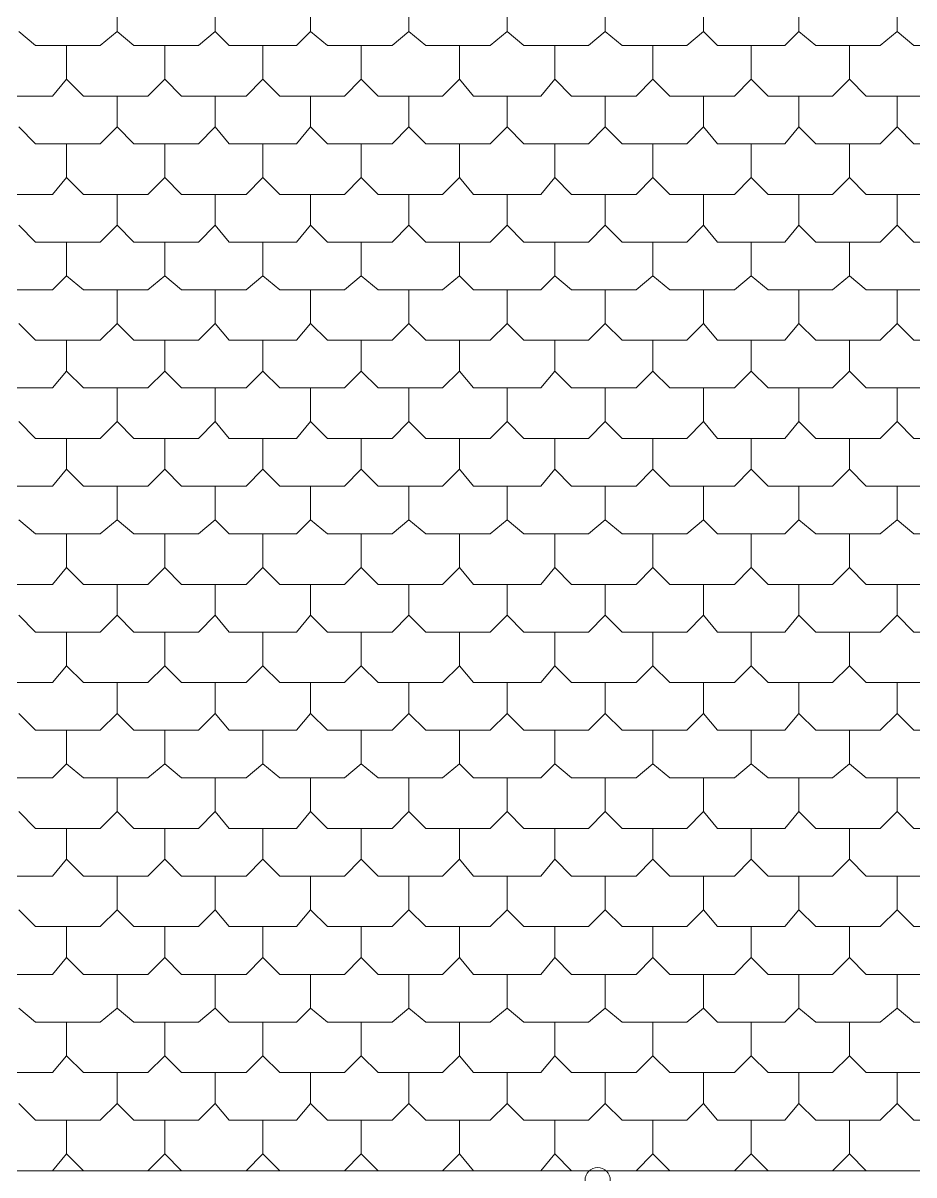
# Model space of a CAD drawing. Header units: millimetres. Extents: x -59 to 47, y 152 to 919.
# Drawn here: x -17.77 to -13.7, y 598.71 to 603.97 of the extents above; entities that cross this region are included whole.
import ezdxf

# ---------------------------------------------------------------- set-up
doc = ezdxf.new("R2010")
doc.units = ezdxf.units.MM
doc.layers.add('PDF_014408$BL-ROOF', color=7, linetype='Continuous')
doc.layers.add('PDF_014408$PL-SERVICES-STORMWATER', color=7, linetype='Continuous')

msp = doc.modelspace()

# ---------------------------------------------------------------- linework, layer by layer
at = {"layer": 'PDF_014408$BL-ROOF', "lineweight": 9}
msp.add_lwpolyline([(-5.2911, 598.7245), (-5.2911, 607.2), (-9.4968, 607.2), (-9.4968, 607.1743), (-32.5383, 607.1743), (-32.5383, 608.1873), (-40.2316, 608.1873), (-49.6944, 598.7245)], close=True, dxfattribs=at)
for points in [[(-17.7927, 603.9303), (-17.7158, 603.8662), (-17.4209, 603.8662), (-17.3439, 603.9303), (-17.3439, 604.0842)], [(-17.3439, 603.9303), (-17.267, 603.8662), (-16.9721, 603.8662), (-16.8952, 603.9303), (-16.8952, 604.0842)], [(-16.8952, 603.9303), (-16.8311, 603.8662), (-16.5233, 603.8662), (-16.4592, 603.9303), (-16.4592, 604.0842)], [(-16.4592, 603.9303), (-16.3823, 603.8662), (-16.0874, 603.8662), (-16.0104, 603.9303), (-16.0104, 604.0842)], [(-16.0104, 603.9303), (-15.9335, 603.8662), (-15.6386, 603.8662), (-15.5617, 603.9303), (-15.5617, 604.0842)], [(-15.5617, 603.9303), (-15.4847, 603.8662), (-15.1898, 603.8662), (-15.1129, 603.9303), (-15.1129, 604.0842)], [(-15.1129, 603.9303), (-15.0359, 603.8662), (-14.741, 603.8662), (-14.6641, 603.9303), (-14.6641, 604.0842)], [(-14.6641, 603.9303), (-14.6, 603.8662), (-14.2923, 603.8662), (-14.2281, 603.9303), (-14.2281, 604.0842)], [(-14.2281, 603.9303), (-14.1512, 603.8662), (-13.8563, 603.8662), (-13.7794, 603.9303), (-13.7794, 604.0842)], [(-13.7794, 603.9303), (-13.7024, 603.8662), (-13.4075, 603.8662), (-13.3306, 603.9303), (-13.3306, 604.0842)], [(-18.0107, 603.7123), (-17.9466, 603.6354), (-17.6389, 603.6354), (-17.5747, 603.7123), (-17.5747, 603.8662)], [(-17.5747, 603.7123), (-17.4978, 603.6354), (-17.2029, 603.6354), (-17.126, 603.7123), (-17.126, 603.8662)], [(-17.126, 603.7123), (-17.049, 603.6354), (-16.7541, 603.6354), (-16.6772, 603.7123), (-16.6772, 603.8662)], [(-16.6772, 603.7123), (-16.6003, 603.6354), (-16.3053, 603.6354), (-16.2284, 603.7123), (-16.2284, 603.8662)], [(-16.2284, 603.7123), (-16.1515, 603.6354), (-15.8566, 603.6354), (-15.7796, 603.7123), (-15.7796, 603.8662)], [(-15.7796, 603.7123), (-15.7155, 603.6354), (-15.4078, 603.6354), (-15.3437, 603.7123), (-15.3437, 603.8662)], [(-15.3437, 603.7123), (-15.2667, 603.6354), (-14.9718, 603.6354), (-14.8949, 603.7123), (-14.8949, 603.8662)], [(-14.8949, 603.7123), (-14.818, 603.6354), (-14.5231, 603.6354), (-14.4461, 603.7123), (-14.4461, 603.8662)], [(-14.4461, 603.7123), (-14.3692, 603.6354), (-14.0743, 603.6354), (-13.9973, 603.7123), (-13.9973, 603.8662)], [(-13.9973, 603.7123), (-13.9204, 603.6354), (-13.6255, 603.6354), (-13.5486, 603.7123), (-13.5486, 603.8662)], [(-17.7927, 603.4944), (-17.7158, 603.4174), (-17.4209, 603.4174), (-17.3439, 603.4944), (-17.3439, 603.6354)], [(-17.3439, 603.4944), (-17.267, 603.4174), (-16.9721, 603.4174), (-16.8952, 603.4944), (-16.8952, 603.6354)], [(-16.8952, 603.4944), (-16.8311, 603.4174), (-16.5233, 603.4174), (-16.4592, 603.4944), (-16.4592, 603.6354)], [(-16.4592, 603.4944), (-16.3823, 603.4174), (-16.0874, 603.4174), (-16.0104, 603.4944), (-16.0104, 603.6354)], [(-16.0104, 603.4944), (-15.9335, 603.4174), (-15.6386, 603.4174), (-15.5617, 603.4944), (-15.5617, 603.6354)], [(-15.5617, 603.4944), (-15.4847, 603.4174), (-15.1898, 603.4174), (-15.1129, 603.4944), (-15.1129, 603.6354)], [(-15.1129, 603.4944), (-15.0359, 603.4174), (-14.741, 603.4174), (-14.6641, 603.4944), (-14.6641, 603.6354)], [(-14.6641, 603.4944), (-14.6, 603.4174), (-14.2923, 603.4174), (-14.2281, 603.4944), (-14.2281, 603.6354)], [(-14.2281, 603.4944), (-14.1512, 603.4174), (-13.8563, 603.4174), (-13.7794, 603.4944), (-13.7794, 603.6354)], [(-13.7794, 603.4944), (-13.7024, 603.4174), (-13.4075, 603.4174), (-13.3306, 603.4944), (-13.3306, 603.6354)], [(-18.0107, 603.2636), (-17.9466, 603.1866), (-17.6389, 603.1866), (-17.5747, 603.2636), (-17.5747, 603.4174)], [(-17.5747, 603.2636), (-17.4978, 603.1866), (-17.2029, 603.1866), (-17.126, 603.2636), (-17.126, 603.4174)], [(-17.126, 603.2636), (-17.049, 603.1866), (-16.7541, 603.1866), (-16.6772, 603.2636), (-16.6772, 603.4174)], [(-16.6772, 603.2636), (-16.6003, 603.1866), (-16.3053, 603.1866), (-16.2284, 603.2636), (-16.2284, 603.4174)], [(-16.2284, 603.2636), (-16.1515, 603.1866), (-15.8566, 603.1866), (-15.7796, 603.2636), (-15.7796, 603.4174)], [(-15.7796, 603.2636), (-15.7155, 603.1866), (-15.4078, 603.1866), (-15.3437, 603.2636), (-15.3437, 603.4174)], [(-15.3437, 603.2636), (-15.2667, 603.1866), (-14.9718, 603.1866), (-14.8949, 603.2636), (-14.8949, 603.4174)], [(-14.8949, 603.2636), (-14.818, 603.1866), (-14.5231, 603.1866), (-14.4461, 603.2636), (-14.4461, 603.4174)], [(-14.4461, 603.2636), (-14.3692, 603.1866), (-14.0743, 603.1866), (-13.9973, 603.2636), (-13.9973, 603.4174)], [(-13.9973, 603.2636), (-13.9204, 603.1866), (-13.6255, 603.1866), (-13.5486, 603.2636), (-13.5486, 603.4174)], [(-17.7927, 603.0456), (-17.7158, 602.9686), (-17.4209, 602.9686), (-17.3439, 603.0456), (-17.3439, 603.1866)], [(-17.3439, 603.0456), (-17.267, 602.9686), (-16.9721, 602.9686), (-16.8952, 603.0456), (-16.8952, 603.1866)], [(-16.8952, 603.0456), (-16.8311, 602.9686), (-16.5233, 602.9686), (-16.4592, 603.0456), (-16.4592, 603.1866)], [(-16.4592, 603.0456), (-16.3823, 602.9686), (-16.0874, 602.9686), (-16.0104, 603.0456), (-16.0104, 603.1866)], [(-16.0104, 603.0456), (-15.9335, 602.9686), (-15.6386, 602.9686), (-15.5617, 603.0456), (-15.5617, 603.1866)], [(-15.5617, 603.0456), (-15.4847, 602.9686), (-15.1898, 602.9686), (-15.1129, 603.0456), (-15.1129, 603.1866)], [(-15.1129, 603.0456), (-15.0359, 602.9686), (-14.741, 602.9686), (-14.6641, 603.0456), (-14.6641, 603.1866)], [(-14.6641, 603.0456), (-14.6, 602.9686), (-14.2923, 602.9686), (-14.2281, 603.0456), (-14.2281, 603.1866)], [(-14.2281, 603.0456), (-14.1512, 602.9686), (-13.8563, 602.9686), (-13.7794, 603.0456), (-13.7794, 603.1866)], [(-13.7794, 603.0456), (-13.7024, 602.9686), (-13.4075, 602.9686), (-13.3306, 603.0456), (-13.3306, 603.1866)], [(-18.0107, 602.8148), (-17.9466, 602.7507), (-17.6389, 602.7507), (-17.5747, 602.8148), (-17.5747, 602.9686)], [(-17.5747, 602.8148), (-17.4978, 602.7507), (-17.2029, 602.7507), (-17.126, 602.8148), (-17.126, 602.9686)], [(-17.126, 602.8148), (-17.049, 602.7507), (-16.7541, 602.7507), (-16.6772, 602.8148), (-16.6772, 602.9686)], [(-16.6772, 602.8148), (-16.6003, 602.7507), (-16.3053, 602.7507), (-16.2284, 602.8148), (-16.2284, 602.9686)], [(-16.2284, 602.8148), (-16.1515, 602.7507), (-15.8566, 602.7507), (-15.7796, 602.8148), (-15.7796, 602.9686)], [(-15.7796, 602.8148), (-15.7155, 602.7507), (-15.4078, 602.7507), (-15.3437, 602.8148), (-15.3437, 602.9686)], [(-15.3437, 602.8148), (-15.2667, 602.7507), (-14.9718, 602.7507), (-14.8949, 602.8148), (-14.8949, 602.9686)], [(-14.8949, 602.8148), (-14.818, 602.7507), (-14.5231, 602.7507), (-14.4461, 602.8148), (-14.4461, 602.9686)], [(-14.4461, 602.8148), (-14.3692, 602.7507), (-14.0743, 602.7507), (-13.9973, 602.8148), (-13.9973, 602.9686)], [(-13.9973, 602.8148), (-13.9204, 602.7507), (-13.6255, 602.7507), (-13.5486, 602.8148), (-13.5486, 602.9686)], [(-17.7927, 602.5968), (-17.7158, 602.5199), (-17.4209, 602.5199), (-17.3439, 602.5968), (-17.3439, 602.7507)], [(-17.3439, 602.5968), (-17.267, 602.5199), (-16.9721, 602.5199), (-16.8952, 602.5968), (-16.8952, 602.7507)], [(-16.8952, 602.5968), (-16.8311, 602.5199), (-16.5233, 602.5199), (-16.4592, 602.5968), (-16.4592, 602.7507)], [(-16.4592, 602.5968), (-16.3823, 602.5199), (-16.0874, 602.5199), (-16.0104, 602.5968), (-16.0104, 602.7507)], [(-16.0104, 602.5968), (-15.9335, 602.5199), (-15.6386, 602.5199), (-15.5617, 602.5968), (-15.5617, 602.7507)], [(-15.5617, 602.5968), (-15.4847, 602.5199), (-15.1898, 602.5199), (-15.1129, 602.5968), (-15.1129, 602.7507)], [(-15.1129, 602.5968), (-15.0359, 602.5199), (-14.741, 602.5199), (-14.6641, 602.5968), (-14.6641, 602.7507)], [(-14.6641, 602.5968), (-14.6, 602.5199), (-14.2923, 602.5199), (-14.2281, 602.5968), (-14.2281, 602.7507)], [(-14.2281, 602.5968), (-14.1512, 602.5199), (-13.8563, 602.5199), (-13.7794, 602.5968), (-13.7794, 602.7507)], [(-13.7794, 602.5968), (-13.7024, 602.5199), (-13.4075, 602.5199), (-13.3306, 602.5968), (-13.3306, 602.7507)], [(-18.0107, 602.3788), (-17.9466, 602.3019), (-17.6389, 602.3019), (-17.5747, 602.3788), (-17.5747, 602.5199)], [(-17.5747, 602.3788), (-17.4978, 602.3019), (-17.2029, 602.3019), (-17.126, 602.3788), (-17.126, 602.5199)], [(-17.126, 602.3788), (-17.049, 602.3019), (-16.7541, 602.3019), (-16.6772, 602.3788), (-16.6772, 602.5199)], [(-16.6772, 602.3788), (-16.6003, 602.3019), (-16.3053, 602.3019), (-16.2284, 602.3788), (-16.2284, 602.5199)], [(-16.2284, 602.3788), (-16.1515, 602.3019), (-15.8566, 602.3019), (-15.7796, 602.3788), (-15.7796, 602.5199)], [(-15.7796, 602.3788), (-15.7155, 602.3019), (-15.4078, 602.3019), (-15.3437, 602.3788), (-15.3437, 602.5199)], [(-15.3437, 602.3788), (-15.2667, 602.3019), (-14.9718, 602.3019), (-14.8949, 602.3788), (-14.8949, 602.5199)], [(-14.8949, 602.3788), (-14.818, 602.3019), (-14.5231, 602.3019), (-14.4461, 602.3788), (-14.4461, 602.5199)], [(-14.4461, 602.3788), (-14.3692, 602.3019), (-14.0743, 602.3019), (-13.9973, 602.3788), (-13.9973, 602.5199)], [(-13.9973, 602.3788), (-13.9204, 602.3019), (-13.6255, 602.3019), (-13.5486, 602.3788), (-13.5486, 602.5199)], [(-17.7927, 602.148), (-17.7158, 602.0711), (-17.4209, 602.0711), (-17.3439, 602.148), (-17.3439, 602.3019)], [(-17.3439, 602.148), (-17.267, 602.0711), (-16.9721, 602.0711), (-16.8952, 602.148), (-16.8952, 602.3019)], [(-16.8952, 602.148), (-16.8311, 602.0711), (-16.5233, 602.0711), (-16.4592, 602.148), (-16.4592, 602.3019)], [(-16.4592, 602.148), (-16.3823, 602.0711), (-16.0874, 602.0711), (-16.0104, 602.148), (-16.0104, 602.3019)], [(-16.0104, 602.148), (-15.9335, 602.0711), (-15.6386, 602.0711), (-15.5617, 602.148), (-15.5617, 602.3019)], [(-15.5617, 602.148), (-15.4847, 602.0711), (-15.1898, 602.0711), (-15.1129, 602.148), (-15.1129, 602.3019)], [(-15.1129, 602.148), (-15.0359, 602.0711), (-14.741, 602.0711), (-14.6641, 602.148), (-14.6641, 602.3019)], [(-14.6641, 602.148), (-14.6, 602.0711), (-14.2923, 602.0711), (-14.2281, 602.148), (-14.2281, 602.3019)], [(-14.2281, 602.148), (-14.1512, 602.0711), (-13.8563, 602.0711), (-13.7794, 602.148), (-13.7794, 602.3019)], [(-13.7794, 602.148), (-13.7024, 602.0711), (-13.4075, 602.0711), (-13.3306, 602.148), (-13.3306, 602.3019)], [(-18.0107, 601.93), (-17.9466, 601.8531), (-17.6389, 601.8531), (-17.5747, 601.93), (-17.5747, 602.0711)], [(-17.5747, 601.93), (-17.4978, 601.8531), (-17.2029, 601.8531), (-17.126, 601.93), (-17.126, 602.0711)], [(-17.126, 601.93), (-17.049, 601.8531), (-16.7541, 601.8531), (-16.6772, 601.93), (-16.6772, 602.0711)], [(-16.6772, 601.93), (-16.6003, 601.8531), (-16.3053, 601.8531), (-16.2284, 601.93), (-16.2284, 602.0711)], [(-16.2284, 601.93), (-16.1515, 601.8531), (-15.8566, 601.8531), (-15.7796, 601.93), (-15.7796, 602.0711)], [(-15.7796, 601.93), (-15.7155, 601.8531), (-15.4078, 601.8531), (-15.3437, 601.93), (-15.3437, 602.0711)], [(-15.3437, 601.93), (-15.2667, 601.8531), (-14.9718, 601.8531), (-14.8949, 601.93), (-14.8949, 602.0711)], [(-14.8949, 601.93), (-14.818, 601.8531), (-14.5231, 601.8531), (-14.4461, 601.93), (-14.4461, 602.0711)], [(-14.4461, 601.93), (-14.3692, 601.8531), (-14.0743, 601.8531), (-13.9973, 601.93), (-13.9973, 602.0711)], [(-13.9973, 601.93), (-13.9204, 601.8531), (-13.6255, 601.8531), (-13.5486, 601.93), (-13.5486, 602.0711)], [(-17.7927, 601.6992), (-17.7158, 601.6351), (-17.4209, 601.6351), (-17.3439, 601.6992), (-17.3439, 601.8531)], [(-17.3439, 601.6992), (-17.267, 601.6351), (-16.9721, 601.6351), (-16.8952, 601.6992), (-16.8952, 601.8531)], [(-16.8952, 601.6992), (-16.8311, 601.6351), (-16.5233, 601.6351), (-16.4592, 601.6992), (-16.4592, 601.8531)], [(-16.4592, 601.6992), (-16.3823, 601.6351), (-16.0874, 601.6351), (-16.0104, 601.6992), (-16.0104, 601.8531)], [(-16.0104, 601.6992), (-15.9335, 601.6351), (-15.6386, 601.6351), (-15.5617, 601.6992), (-15.5617, 601.8531)], [(-15.5617, 601.6992), (-15.4847, 601.6351), (-15.1898, 601.6351), (-15.1129, 601.6992), (-15.1129, 601.8531)], [(-15.1129, 601.6992), (-15.0359, 601.6351), (-14.741, 601.6351), (-14.6641, 601.6992), (-14.6641, 601.8531)], [(-14.6641, 601.6992), (-14.6, 601.6351), (-14.2923, 601.6351), (-14.2281, 601.6992), (-14.2281, 601.8531)], [(-14.2281, 601.6992), (-14.1512, 601.6351), (-13.8563, 601.6351), (-13.7794, 601.6992), (-13.7794, 601.8531)], [(-13.7794, 601.6992), (-13.7024, 601.6351), (-13.4075, 601.6351), (-13.3306, 601.6992), (-13.3306, 601.8531)], [(-18.0107, 601.4813), (-17.9466, 601.4043), (-17.6389, 601.4043), (-17.5747, 601.4813), (-17.5747, 601.6351)], [(-17.5747, 601.4813), (-17.4978, 601.4043), (-17.2029, 601.4043), (-17.126, 601.4813), (-17.126, 601.6351)], [(-17.126, 601.4813), (-17.049, 601.4043), (-16.7541, 601.4043), (-16.6772, 601.4813), (-16.6772, 601.6351)], [(-16.6772, 601.4813), (-16.6003, 601.4043), (-16.3053, 601.4043), (-16.2284, 601.4813), (-16.2284, 601.6351)], [(-16.2284, 601.4813), (-16.1515, 601.4043), (-15.8566, 601.4043), (-15.7796, 601.4813), (-15.7796, 601.6351)], [(-15.7796, 601.4813), (-15.7155, 601.4043), (-15.4078, 601.4043), (-15.3437, 601.4813), (-15.3437, 601.6351)], [(-15.3437, 601.4813), (-15.2667, 601.4043), (-14.9718, 601.4043), (-14.8949, 601.4813), (-14.8949, 601.6351)], [(-14.8949, 601.4813), (-14.818, 601.4043), (-14.5231, 601.4043), (-14.4461, 601.4813), (-14.4461, 601.6351)], [(-14.4461, 601.4813), (-14.3692, 601.4043), (-14.0743, 601.4043), (-13.9973, 601.4813), (-13.9973, 601.6351)], [(-13.9973, 601.4813), (-13.9204, 601.4043), (-13.6255, 601.4043), (-13.5486, 601.4813), (-13.5486, 601.6351)], [(-17.7927, 601.2633), (-17.7158, 601.1864), (-17.4209, 601.1864), (-17.3439, 601.2633), (-17.3439, 601.4043)], [(-17.3439, 601.2633), (-17.267, 601.1864), (-16.9721, 601.1864), (-16.8952, 601.2633), (-16.8952, 601.4043)], [(-16.8952, 601.2633), (-16.8311, 601.1864), (-16.5233, 601.1864), (-16.4592, 601.2633), (-16.4592, 601.4043)], [(-16.4592, 601.2633), (-16.3823, 601.1864), (-16.0874, 601.1864), (-16.0104, 601.2633), (-16.0104, 601.4043)], [(-16.0104, 601.2633), (-15.9335, 601.1864), (-15.6386, 601.1864), (-15.5617, 601.2633), (-15.5617, 601.4043)], [(-15.5617, 601.2633), (-15.4847, 601.1864), (-15.1898, 601.1864), (-15.1129, 601.2633), (-15.1129, 601.4043)], [(-15.1129, 601.2633), (-15.0359, 601.1864), (-14.741, 601.1864), (-14.6641, 601.2633), (-14.6641, 601.4043)], [(-14.6641, 601.2633), (-14.6, 601.1864), (-14.2923, 601.1864), (-14.2281, 601.2633), (-14.2281, 601.4043)], [(-14.2281, 601.2633), (-14.1512, 601.1864), (-13.8563, 601.1864), (-13.7794, 601.2633), (-13.7794, 601.4043)], [(-13.7794, 601.2633), (-13.7024, 601.1864), (-13.4075, 601.1864), (-13.3306, 601.2633), (-13.3306, 601.4043)], [(-18.0107, 601.0325), (-17.9466, 600.9556), (-17.6389, 600.9556), (-17.5747, 601.0325), (-17.5747, 601.1864)], [(-17.5747, 601.0325), (-17.4978, 600.9556), (-17.2029, 600.9556), (-17.126, 601.0325), (-17.126, 601.1864)], [(-17.126, 601.0325), (-17.049, 600.9556), (-16.7541, 600.9556), (-16.6772, 601.0325), (-16.6772, 601.1864)], [(-16.6772, 601.0325), (-16.6003, 600.9556), (-16.3053, 600.9556), (-16.2284, 601.0325), (-16.2284, 601.1864)], [(-16.2284, 601.0325), (-16.1515, 600.9556), (-15.8566, 600.9556), (-15.7796, 601.0325), (-15.7796, 601.1864)], [(-15.7796, 601.0325), (-15.7155, 600.9556), (-15.4078, 600.9556), (-15.3437, 601.0325), (-15.3437, 601.1864)], [(-15.3437, 601.0325), (-15.2667, 600.9556), (-14.9718, 600.9556), (-14.8949, 601.0325), (-14.8949, 601.1864)], [(-14.8949, 601.0325), (-14.818, 600.9556), (-14.5231, 600.9556), (-14.4461, 601.0325), (-14.4461, 601.1864)], [(-14.4461, 601.0325), (-14.3692, 600.9556), (-14.0743, 600.9556), (-13.9973, 601.0325), (-13.9973, 601.1864)], [(-13.9973, 601.0325), (-13.9204, 600.9556), (-13.6255, 600.9556), (-13.5486, 601.0325), (-13.5486, 601.1864)], [(-17.7927, 600.8145), (-17.7158, 600.7376), (-17.4209, 600.7376), (-17.3439, 600.8145), (-17.3439, 600.9556)], [(-17.3439, 600.8145), (-17.267, 600.7376), (-16.9721, 600.7376), (-16.8952, 600.8145), (-16.8952, 600.9556)], [(-16.8952, 600.8145), (-16.8311, 600.7376), (-16.5233, 600.7376), (-16.4592, 600.8145), (-16.4592, 600.9556)], [(-16.4592, 600.8145), (-16.3823, 600.7376), (-16.0874, 600.7376), (-16.0104, 600.8145), (-16.0104, 600.9556)], [(-16.0104, 600.8145), (-15.9335, 600.7376), (-15.6386, 600.7376), (-15.5617, 600.8145), (-15.5617, 600.9556)], [(-15.5617, 600.8145), (-15.4847, 600.7376), (-15.1898, 600.7376), (-15.1129, 600.8145), (-15.1129, 600.9556)], [(-15.1129, 600.8145), (-15.0359, 600.7376), (-14.741, 600.7376), (-14.6641, 600.8145), (-14.6641, 600.9556)], [(-14.6641, 600.8145), (-14.6, 600.7376), (-14.2923, 600.7376), (-14.2281, 600.8145), (-14.2281, 600.9556)], [(-14.2281, 600.8145), (-14.1512, 600.7376), (-13.8563, 600.7376), (-13.7794, 600.8145), (-13.7794, 600.9556)], [(-13.7794, 600.8145), (-13.7024, 600.7376), (-13.4075, 600.7376), (-13.3306, 600.8145), (-13.3306, 600.9556)], [(-18.0107, 600.5837), (-17.9466, 600.5196), (-17.6389, 600.5196), (-17.5747, 600.5837), (-17.5747, 600.7376)], [(-17.5747, 600.5837), (-17.4978, 600.5196), (-17.2029, 600.5196), (-17.126, 600.5837), (-17.126, 600.7376)], [(-17.126, 600.5837), (-17.049, 600.5196), (-16.7541, 600.5196), (-16.6772, 600.5837), (-16.6772, 600.7376)], [(-16.6772, 600.5837), (-16.6003, 600.5196), (-16.3053, 600.5196), (-16.2284, 600.5837), (-16.2284, 600.7376)], [(-16.2284, 600.5837), (-16.1515, 600.5196), (-15.8566, 600.5196), (-15.7796, 600.5837), (-15.7796, 600.7376)], [(-15.7796, 600.5837), (-15.7155, 600.5196), (-15.4078, 600.5196), (-15.3437, 600.5837), (-15.3437, 600.7376)], [(-15.3437, 600.5837), (-15.2667, 600.5196), (-14.9718, 600.5196), (-14.8949, 600.5837), (-14.8949, 600.7376)], [(-14.8949, 600.5837), (-14.818, 600.5196), (-14.5231, 600.5196), (-14.4461, 600.5837), (-14.4461, 600.7376)], [(-14.4461, 600.5837), (-14.3692, 600.5196), (-14.0743, 600.5196), (-13.9973, 600.5837), (-13.9973, 600.7376)], [(-13.9973, 600.5837), (-13.9204, 600.5196), (-13.6255, 600.5196), (-13.5486, 600.5837), (-13.5486, 600.7376)], [(-17.7927, 600.3657), (-17.7158, 600.2888), (-17.4209, 600.2888), (-17.3439, 600.3657), (-17.3439, 600.5196)], [(-17.3439, 600.3657), (-17.267, 600.2888), (-16.9721, 600.2888), (-16.8952, 600.3657), (-16.8952, 600.5196)], [(-16.8952, 600.3657), (-16.8311, 600.2888), (-16.5233, 600.2888), (-16.4592, 600.3657), (-16.4592, 600.5196)], [(-16.4592, 600.3657), (-16.3823, 600.2888), (-16.0874, 600.2888), (-16.0104, 600.3657), (-16.0104, 600.5196)], [(-16.0104, 600.3657), (-15.9335, 600.2888), (-15.6386, 600.2888), (-15.5617, 600.3657), (-15.5617, 600.5196)], [(-15.5617, 600.3657), (-15.4847, 600.2888), (-15.1898, 600.2888), (-15.1129, 600.3657), (-15.1129, 600.5196)], [(-15.1129, 600.3657), (-15.0359, 600.2888), (-14.741, 600.2888), (-14.6641, 600.3657), (-14.6641, 600.5196)], [(-14.6641, 600.3657), (-14.6, 600.2888), (-14.2923, 600.2888), (-14.2281, 600.3657), (-14.2281, 600.5196)], [(-14.2281, 600.3657), (-14.1512, 600.2888), (-13.8563, 600.2888), (-13.7794, 600.3657), (-13.7794, 600.5196)], [(-13.7794, 600.3657), (-13.7024, 600.2888), (-13.4075, 600.2888), (-13.3306, 600.3657), (-13.3306, 600.5196)], [(-18.0107, 600.1478), (-17.9466, 600.0708), (-17.6389, 600.0708), (-17.5747, 600.1478), (-17.5747, 600.2888)], [(-17.5747, 600.1478), (-17.4978, 600.0708), (-17.2029, 600.0708), (-17.126, 600.1478), (-17.126, 600.2888)], [(-17.126, 600.1478), (-17.049, 600.0708), (-16.7541, 600.0708), (-16.6772, 600.1478), (-16.6772, 600.2888)], [(-16.6772, 600.1478), (-16.6003, 600.0708), (-16.3053, 600.0708), (-16.2284, 600.1478), (-16.2284, 600.2888)], [(-16.2284, 600.1478), (-16.1515, 600.0708), (-15.8566, 600.0708), (-15.7796, 600.1478), (-15.7796, 600.2888)], [(-15.7796, 600.1478), (-15.7155, 600.0708), (-15.4078, 600.0708), (-15.3437, 600.1478), (-15.3437, 600.2888)], [(-15.3437, 600.1478), (-15.2667, 600.0708), (-14.9718, 600.0708), (-14.8949, 600.1478), (-14.8949, 600.2888)], [(-14.8949, 600.1478), (-14.818, 600.0708), (-14.5231, 600.0708), (-14.4461, 600.1478), (-14.4461, 600.2888)], [(-14.4461, 600.1478), (-14.3692, 600.0708), (-14.0743, 600.0708), (-13.9973, 600.1478), (-13.9973, 600.2888)], [(-13.9973, 600.1478), (-13.9204, 600.0708), (-13.6255, 600.0708), (-13.5486, 600.1478), (-13.5486, 600.2888)], [(-17.7927, 599.917), (-17.7158, 599.84), (-17.4209, 599.84), (-17.3439, 599.917), (-17.3439, 600.0708)], [(-17.3439, 599.917), (-17.267, 599.84), (-16.9721, 599.84), (-16.8952, 599.917), (-16.8952, 600.0708)], [(-16.8952, 599.917), (-16.8311, 599.84), (-16.5233, 599.84), (-16.4592, 599.917), (-16.4592, 600.0708)], [(-16.4592, 599.917), (-16.3823, 599.84), (-16.0874, 599.84), (-16.0104, 599.917), (-16.0104, 600.0708)], [(-16.0104, 599.917), (-15.9335, 599.84), (-15.6386, 599.84), (-15.5617, 599.917), (-15.5617, 600.0708)], [(-15.5617, 599.917), (-15.4847, 599.84), (-15.1898, 599.84), (-15.1129, 599.917), (-15.1129, 600.0708)], [(-15.1129, 599.917), (-15.0359, 599.84), (-14.741, 599.84), (-14.6641, 599.917), (-14.6641, 600.0708)], [(-14.6641, 599.917), (-14.6, 599.84), (-14.2923, 599.84), (-14.2281, 599.917), (-14.2281, 600.0708)], [(-14.2281, 599.917), (-14.1512, 599.84), (-13.8563, 599.84), (-13.7794, 599.917), (-13.7794, 600.0708)], [(-13.7794, 599.917), (-13.7024, 599.84), (-13.4075, 599.84), (-13.3306, 599.917), (-13.3306, 600.0708)], [(-18.0107, 599.699), (-17.9466, 599.6221), (-17.6389, 599.6221), (-17.5747, 599.699), (-17.5747, 599.84)], [(-17.5747, 599.699), (-17.4978, 599.6221), (-17.2029, 599.6221), (-17.126, 599.699), (-17.126, 599.84)], [(-17.126, 599.699), (-17.049, 599.6221), (-16.7541, 599.6221), (-16.6772, 599.699), (-16.6772, 599.84)], [(-16.6772, 599.699), (-16.6003, 599.6221), (-16.3053, 599.6221), (-16.2284, 599.699), (-16.2284, 599.84)], [(-16.2284, 599.699), (-16.1515, 599.6221), (-15.8566, 599.6221), (-15.7796, 599.699), (-15.7796, 599.84)], [(-15.7796, 599.699), (-15.7155, 599.6221), (-15.4078, 599.6221), (-15.3437, 599.699), (-15.3437, 599.84)], [(-15.3437, 599.699), (-15.2667, 599.6221), (-14.9718, 599.6221), (-14.8949, 599.699), (-14.8949, 599.84)], [(-14.8949, 599.699), (-14.818, 599.6221), (-14.5231, 599.6221), (-14.4461, 599.699), (-14.4461, 599.84)], [(-14.4461, 599.699), (-14.3692, 599.6221), (-14.0743, 599.6221), (-13.9973, 599.699), (-13.9973, 599.84)], [(-13.9973, 599.699), (-13.9204, 599.6221), (-13.6255, 599.6221), (-13.5486, 599.699), (-13.5486, 599.84)], [(-17.7927, 599.4682), (-17.7158, 599.4041), (-17.4209, 599.4041), (-17.3439, 599.4682), (-17.3439, 599.6221)], [(-17.3439, 599.4682), (-17.267, 599.4041), (-16.9721, 599.4041), (-16.8952, 599.4682), (-16.8952, 599.6221)], [(-16.8952, 599.4682), (-16.8311, 599.4041), (-16.5233, 599.4041), (-16.4592, 599.4682), (-16.4592, 599.6221)], [(-16.4592, 599.4682), (-16.3823, 599.4041), (-16.0874, 599.4041), (-16.0104, 599.4682), (-16.0104, 599.6221)], [(-16.0104, 599.4682), (-15.9335, 599.4041), (-15.6386, 599.4041), (-15.5617, 599.4682), (-15.5617, 599.6221)], [(-15.5617, 599.4682), (-15.4847, 599.4041), (-15.1898, 599.4041), (-15.1129, 599.4682), (-15.1129, 599.6221)], [(-15.1129, 599.4682), (-15.0359, 599.4041), (-14.741, 599.4041), (-14.6641, 599.4682), (-14.6641, 599.6221)], [(-14.6641, 599.4682), (-14.6, 599.4041), (-14.2923, 599.4041), (-14.2281, 599.4682), (-14.2281, 599.6221)], [(-14.2281, 599.4682), (-14.1512, 599.4041), (-13.8563, 599.4041), (-13.7794, 599.4682), (-13.7794, 599.6221)], [(-13.7794, 599.4682), (-13.7024, 599.4041), (-13.4075, 599.4041), (-13.3306, 599.4682), (-13.3306, 599.6221)], [(-18.0107, 599.2502), (-17.9466, 599.1733), (-17.6389, 599.1733), (-17.5747, 599.2502), (-17.5747, 599.4041)], [(-17.5747, 599.2502), (-17.4978, 599.1733), (-17.2029, 599.1733), (-17.126, 599.2502), (-17.126, 599.4041)], [(-17.126, 599.2502), (-17.049, 599.1733), (-16.7541, 599.1733), (-16.6772, 599.2502), (-16.6772, 599.4041)], [(-16.6772, 599.2502), (-16.6003, 599.1733), (-16.3053, 599.1733), (-16.2284, 599.2502), (-16.2284, 599.4041)], [(-16.2284, 599.2502), (-16.1515, 599.1733), (-15.8566, 599.1733), (-15.7796, 599.2502), (-15.7796, 599.4041)], [(-15.7796, 599.2502), (-15.7155, 599.1733), (-15.4078, 599.1733), (-15.3437, 599.2502), (-15.3437, 599.4041)], [(-15.3437, 599.2502), (-15.2667, 599.1733), (-14.9718, 599.1733), (-14.8949, 599.2502), (-14.8949, 599.4041)], [(-14.8949, 599.2502), (-14.818, 599.1733), (-14.5231, 599.1733), (-14.4461, 599.2502), (-14.4461, 599.4041)], [(-14.4461, 599.2502), (-14.3692, 599.1733), (-14.0743, 599.1733), (-13.9973, 599.2502), (-13.9973, 599.4041)], [(-13.9973, 599.2502), (-13.9204, 599.1733), (-13.6255, 599.1733), (-13.5486, 599.2502), (-13.5486, 599.4041)], [(-17.7927, 599.0322), (-17.7158, 598.9553), (-17.4209, 598.9553), (-17.3439, 599.0322), (-17.3439, 599.1733)], [(-17.3439, 599.0322), (-17.267, 598.9553), (-16.9721, 598.9553), (-16.8952, 599.0322), (-16.8952, 599.1733)], [(-16.8952, 599.0322), (-16.8311, 598.9553), (-16.5233, 598.9553), (-16.4592, 599.0322), (-16.4592, 599.1733)], [(-16.4592, 599.0322), (-16.3823, 598.9553), (-16.0874, 598.9553), (-16.0104, 599.0322), (-16.0104, 599.1733)], [(-16.0104, 599.0322), (-15.9335, 598.9553), (-15.6386, 598.9553), (-15.5617, 599.0322), (-15.5617, 599.1733)], [(-15.5617, 599.0322), (-15.4847, 598.9553), (-15.1898, 598.9553), (-15.1129, 599.0322), (-15.1129, 599.1733)], [(-15.1129, 599.0322), (-15.0359, 598.9553), (-14.741, 598.9553), (-14.6641, 599.0322), (-14.6641, 599.1733)], [(-14.6641, 599.0322), (-14.6, 598.9553), (-14.2923, 598.9553), (-14.2281, 599.0322), (-14.2281, 599.1733)], [(-14.2281, 599.0322), (-14.1512, 598.9553), (-13.8563, 598.9553), (-13.7794, 599.0322), (-13.7794, 599.1733)], [(-13.7794, 599.0322), (-13.7024, 598.9553), (-13.4075, 598.9553), (-13.3306, 599.0322), (-13.3306, 599.1733)], [(-17.6389, 598.7245), (-17.5747, 598.8014), (-17.5747, 598.9553)], [(-17.2029, 598.7245), (-17.126, 598.8014), (-17.126, 598.9553)], [(-16.7541, 598.7245), (-16.6772, 598.8014), (-16.6772, 598.9553)], [(-16.3053, 598.7245), (-16.2284, 598.8014), (-16.2284, 598.9553)], [(-15.8566, 598.7245), (-15.7796, 598.8014), (-15.7796, 598.9553)], [(-15.4078, 598.7245), (-15.3437, 598.8014), (-15.3437, 598.9553)], [(-14.9718, 598.7245), (-14.8949, 598.8014), (-14.8949, 598.9553)], [(-14.5231, 598.7245), (-14.4461, 598.8014), (-14.4461, 598.9553)], [(-14.0743, 598.7245), (-13.9973, 598.8014), (-13.9973, 598.9553)], [(-17.5747, 598.8014), (-17.4978, 598.7245)], [(-17.126, 598.8014), (-17.049, 598.7245)], [(-16.6772, 598.8014), (-16.6003, 598.7245)], [(-16.2284, 598.8014), (-16.1515, 598.7245)], [(-15.7796, 598.8014), (-15.7155, 598.7245)], [(-15.3437, 598.8014), (-15.2667, 598.7245)], [(-14.8949, 598.8014), (-14.818, 598.7245)], [(-14.4461, 598.8014), (-14.3692, 598.7245)], [(-13.9973, 598.8014), (-13.9204, 598.7245)], [(-17.3439, 598.7245), (-17.3439, 598.7245)], [(-16.8952, 598.7245), (-16.8952, 598.7245)], [(-16.4592, 598.7245), (-16.4592, 598.7245)], [(-16.0104, 598.7245), (-16.0104, 598.7245)], [(-15.5617, 598.7245), (-15.5617, 598.7245)], [(-15.1129, 598.7245), (-15.1129, 598.7245)], [(-14.6641, 598.7245), (-14.6641, 598.7245)], [(-14.2281, 598.7245), (-14.2281, 598.7245)], [(-13.7794, 598.7245), (-13.7794, 598.7245)]]:
    msp.add_lwpolyline(points, dxfattribs=at)
at = {"layer": 'PDF_014408$PL-SERVICES-STORMWATER', "lineweight": 0}
msp.add_circle((-15.1478, 598.6812), 0.0577, dxfattribs=at)

doc.saveas('drawing.dxf')
